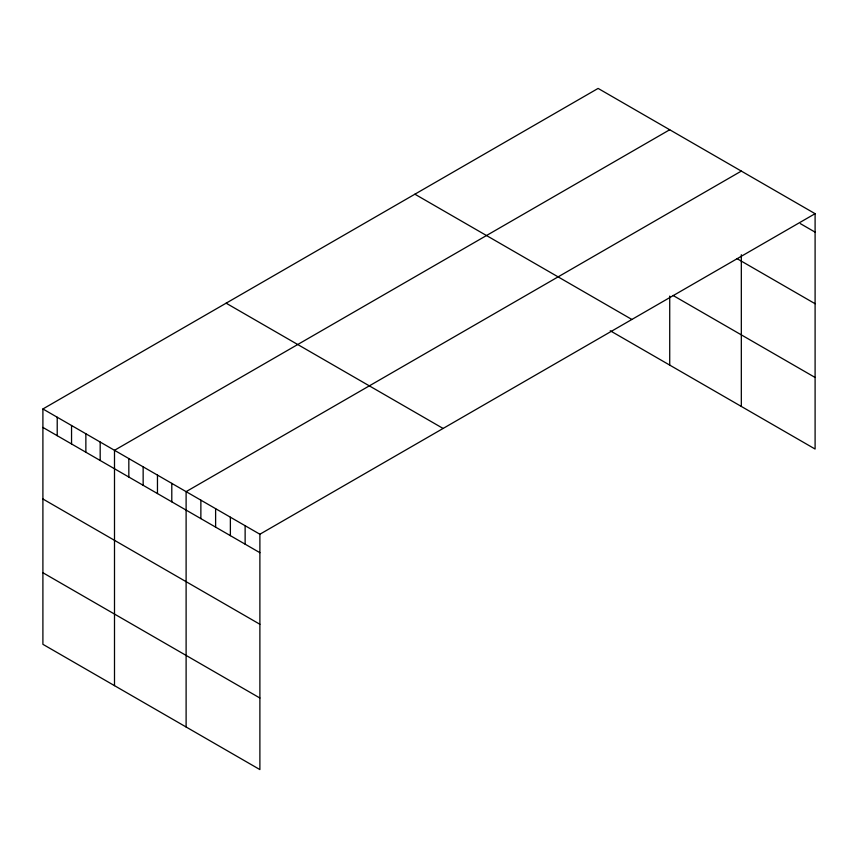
<?xml version="1.0" encoding="UTF-8"?>
<svg xmlns="http://www.w3.org/2000/svg" width="858" height="858" viewBox="0 0 858 858"><rect width="100%" height="100%" fill="white"/><g stroke="black" fill="none" stroke-linecap="round" stroke-linejoin="round"><path stroke-width="1.29" d="M42.9 408.966L259.888 534.234L259.888 769.583L42.9 644.315L42.9 408.966L598.112 88.417L815.1 213.685L815.1 449.034L610.231 330.759M669.723 129.751L114.5 450.3L114.5 685.649M741.323 171.096L186.111 491.645L186.111 726.994M259.888 534.234L815.1 213.685M800.342 223.627L815.1 232.143M736.915 258.58L815.1 303.721M673.026 295.442L815.1 377.466M414.897 194.198L631.874 319.466M226.126 303.185L443.103 428.453M42.9 427.423L259.888 552.691M42.9 498.991L259.888 624.27M42.9 572.736L259.888 698.015M741.323 254.74L741.323 406.445M669.723 296.085L669.723 365.1M245.131 525.718L245.131 544.176M230.373 517.202L230.373 535.66M215.615 508.687L215.615 527.144M200.869 500.16L200.869 518.618M171.793 483.376L171.793 501.833M157.464 475.107L157.464 493.565M143.147 466.838L143.147 485.296M128.829 458.569L128.829 477.027M100.182 442.031L100.182 460.489M85.864 433.773L85.864 452.23M71.546 425.504L71.546 443.961M57.218 417.235L57.218 435.692"/></g></svg>
